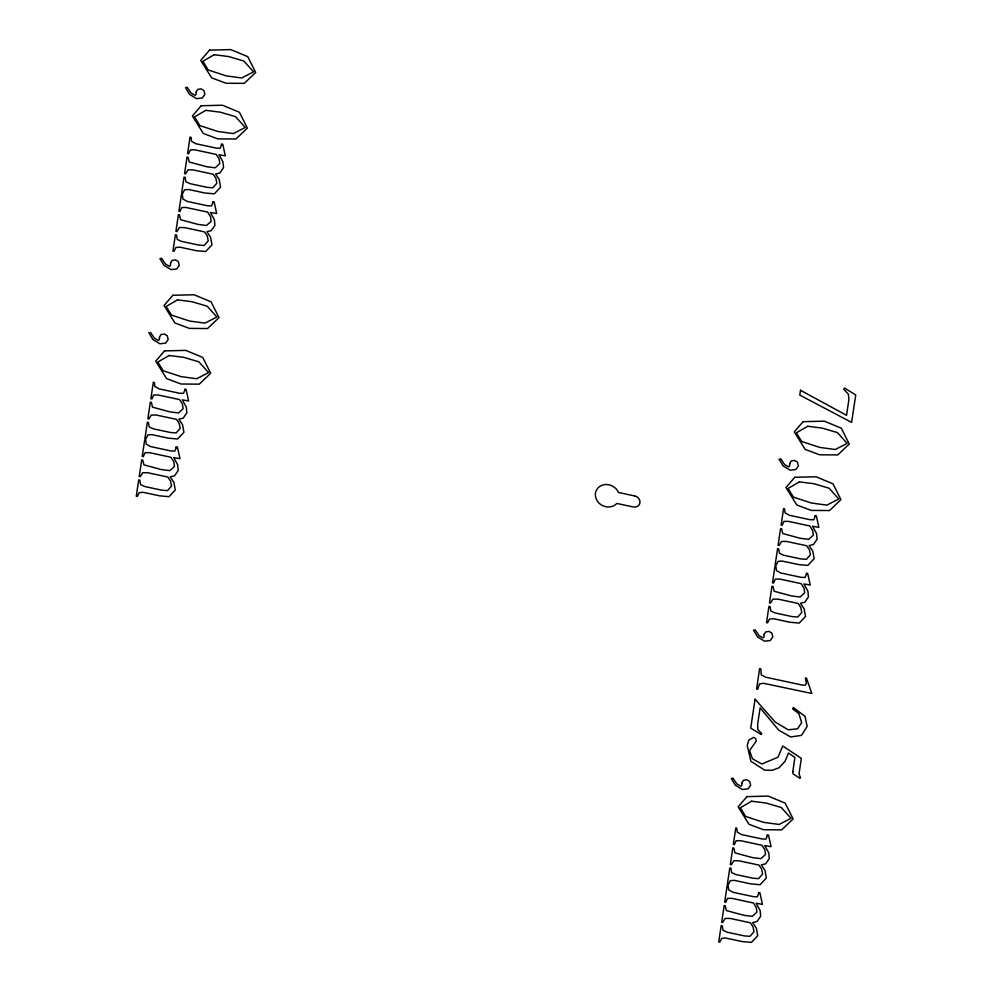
<?xml version="1.0" encoding="UTF-8"?>
<svg xmlns="http://www.w3.org/2000/svg" width="992" height="992" viewBox="0 0 992 992"><rect width="100%" height="100%" fill="white"/><g stroke="black" fill="none" stroke-linecap="round" stroke-linejoin="round"><path stroke-width="1.49" d="M159.464 337.156L159.377 339.636L158.36 340.467L154.417 338.247L150.524 332.469L148.85 332.816L152.929 339.562L159.935 343.79L165.639 343.145L168.194 339.475L167.214 335.705L164.3 334.006L160.977 334.589L159.464 337.156M170.562 262.992L170.475 265.472L169.458 266.302L165.515 264.095L161.622 258.304L159.948 258.652L164.027 265.397L171.033 269.626L176.737 268.981L179.292 265.31L178.312 261.553L175.398 259.842L172.075 260.437L170.562 262.992M196.156 91.996L196.069 94.476L195.052 95.306L191.109 93.099L187.215 87.308L185.529 87.656L189.608 94.401L196.627 98.642L202.318 97.997L204.885 94.314L203.906 90.557L200.979 88.846L197.656 89.441L196.156 91.996M741.929 782.862L741.842 785.342L740.813 786.172L736.87 783.965L732.976 778.174L731.302 778.522L735.382 785.267L742.4 789.508L748.092 788.863L750.646 785.18L749.667 781.423L746.753 779.712L743.43 780.307L741.929 782.862M764.125 634.533L764.038 637.025L763.009 637.856L759.066 635.636L755.172 629.858L753.498 630.205L757.578 636.951L764.596 641.179L770.288 640.534L772.842 636.864L771.863 633.094L768.949 631.383L765.626 631.978L764.125 634.533M789.706 463.549L789.62 466.029L788.603 466.86L784.66 464.653L780.766 458.862L779.08 459.209L783.159 465.955L790.178 470.183L795.869 469.538L798.436 465.868L797.456 462.111L794.53 460.4L791.207 460.995L789.706 463.549M176.204 447.764L174.865 451.062L170.934 450.951L150.548 446.574L146.184 444.143L145.725 440.163L144.696 439.94L142.228 456.419L143.257 456.63L145.068 452.712L149.346 452.637L170.922 457.262L173.811 461.776L174.48 466.401L169.855 470.642L161.386 469.576L143.902 464.851L142.749 460.077L141.72 459.854L139.227 476.47L140.256 476.693L142.687 472.713L147.684 472.725L167.884 477.053L170.537 481.033L171.542 486.068L167.512 490.618L161.77 490.172L144.77 486.526L140.579 484.592L139.822 480.153L138.719 479.917L136.276 496.248L137.293 496.471L139.24 492.64L143.208 492.317L159.576 495.826L168.975 496.694L175.299 490.011L173.91 482.459L170.227 476.854L174.58 475.8L178.225 470.456L177.667 464.802L173.687 457.56L179.998 458.651L177.444 447.119L176.068 446.822L176.204 447.764M184.847 390.079L183.495 393.378L179.564 393.266L159.179 388.889L154.814 386.458L154.355 382.478L153.326 382.255L150.871 398.734L151.888 398.945L153.698 395.027L157.988 394.952L179.552 399.578L182.441 404.091L183.111 408.716L178.486 412.957L170.016 411.891L152.532 407.166L151.379 402.392L150.35 402.169L147.858 418.785L148.887 419.008L151.317 415.028L156.327 415.04L176.514 419.368L179.168 423.348L180.172 428.383L176.154 432.934L170.401 432.487L153.4 428.842L149.209 426.907L148.453 422.468L147.349 422.232L144.906 438.563L145.936 438.786L147.87 434.955L151.838 434.632L168.206 438.142L177.605 438.997L183.929 432.326L182.54 424.774L178.858 419.17L183.21 418.116L186.856 412.771L186.298 407.117L182.317 399.875L188.629 400.966L186.074 389.434L184.698 389.137L184.847 390.079M212.896 202.616L211.544 205.914L207.613 205.79L187.228 201.426L182.875 198.995L182.404 195.002L181.387 194.779L178.92 211.259L179.949 211.482L181.759 207.551L186.037 207.477L207.601 212.114L210.49 216.616L211.16 221.241L206.547 225.482L198.078 224.415L180.594 219.691L179.428 214.917L178.399 214.706L175.919 231.322L176.948 231.545L179.366 227.565L184.376 227.565L204.563 231.905L207.229 235.873L208.221 240.907L204.203 245.47L198.45 245.012L181.449 241.366L177.27 239.444L176.502 235.005L175.398 234.757L172.955 251.088L173.984 251.311L175.919 247.492L179.899 247.169L196.255 250.678L205.654 251.534L211.99 244.863L210.589 237.311L206.919 231.694L211.259 230.652L214.917 225.308L214.359 219.654L210.366 212.4L216.678 213.503L214.136 201.959L212.747 201.661L212.896 202.616M221.526 144.931L220.174 148.23L216.244 148.106L195.858 143.741L191.506 141.31L191.047 137.318L190.018 137.094L187.55 153.574L188.579 153.797L190.39 149.866L194.668 149.792L216.244 154.43L219.12 158.931L219.802 163.556L215.177 167.797L206.708 166.73L189.224 162.006L188.058 157.232L187.042 157.009L184.549 173.637L185.578 173.86L187.996 169.868L193.006 169.88L213.193 174.22L215.859 178.188L216.851 183.222L212.834 187.786L207.08 187.327L190.092 183.681L185.901 181.759L185.144 177.308L184.028 177.072L181.586 193.403L182.615 193.626L184.549 189.807L188.53 189.472L204.898 192.994L214.284 193.849L220.621 187.166L219.22 179.626L215.549 174.009L219.889 172.968L223.547 167.623L222.989 161.969L219.009 154.715L225.308 155.806L222.766 144.274L221.39 143.976L221.526 144.931M758.669 893.482L757.318 896.78L753.387 896.656L733.001 892.292L728.636 889.861L728.178 885.868L727.148 885.645L724.693 902.125L725.71 902.348L727.52 898.417L731.811 898.343L753.374 902.98L756.264 907.482L756.933 912.107L752.308 916.348L743.839 915.281L726.355 910.557L725.202 905.783L724.172 905.572L721.68 922.188L722.709 922.411L725.14 918.431L730.137 918.431L750.336 922.771L752.99 926.739L753.994 931.773L749.977 936.336L744.223 935.878L727.223 932.232L723.032 930.31L722.275 925.871L721.172 925.623L718.729 941.954L719.758 942.177L721.692 938.358L725.66 938.035L742.028 941.544L751.428 942.4L757.752 935.729L756.363 928.177L752.68 922.56L757.032 921.518L760.678 916.174L760.12 910.52L756.14 903.266L762.451 904.369L759.897 892.825L758.52 892.527L758.669 893.482M767.3 835.797L765.948 839.096L762.017 838.972L741.632 834.607L737.267 832.176L736.808 828.184L735.791 827.96L733.324 844.44L734.34 844.663L736.151 840.732L740.441 840.658L762.005 845.296L764.894 849.797L765.564 854.422L760.938 858.663L752.469 857.596L734.985 852.872L733.832 848.098L732.803 847.875L730.323 864.503L731.34 864.726L733.77 860.734L738.78 860.746L758.967 865.086L761.62 869.054L762.625 874.088L758.607 878.652L752.854 878.193L735.853 874.547L731.662 872.625L730.906 868.174L729.802 867.938L727.359 884.269L728.388 884.492L730.323 880.673L734.291 880.338L750.659 883.86L760.058 884.715L766.382 878.032L764.993 870.492L761.31 864.875L765.663 863.834L769.308 858.489L768.75 852.835L764.77 845.581L771.082 846.684L768.527 835.14L767.151 834.842L767.3 835.797M806.446 574.157L805.095 577.456L801.164 577.344L780.778 572.967L776.426 570.536L775.967 566.556L774.938 566.333L772.47 582.812L773.5 583.036L775.31 579.105L779.588 579.03L801.164 583.656L804.041 588.169L804.71 592.794L800.098 597.035L791.628 595.969L774.144 591.244L772.979 586.47L771.962 586.247L769.47 602.876L770.499 603.086L772.917 599.106L777.926 599.118L798.114 603.446L800.78 607.426L801.772 612.461L797.754 617.012L792 616.565L775.012 612.92L770.821 610.985L770.052 606.546L768.949 606.31L766.506 622.641L767.535 622.864L769.47 619.033L773.45 618.71L789.818 622.22L799.205 623.088L805.541 616.404L804.14 608.852L800.47 603.248L804.81 602.194L808.468 596.849L807.91 591.195L803.917 583.953L810.228 585.044L807.686 573.512L806.298 573.215L806.446 574.157M792.819 771.553L793.042 773.872L799.912 778.274L800.556 777.802L799.019 773.921L801.35 758.396L782.762 745.996L778.038 757.169L761.844 764.001L752.469 758.781L749.555 750.634L756.226 741.16L755.693 738.556L753.746 737.329L748.824 740.02L747.224 745.575L750.894 761.261L764.596 770.09L772.185 770.338L779.067 767.734L785.094 761.224L788.479 752.978L794.914 757.541L792.819 771.553M815.077 516.472L813.725 519.771L809.794 519.659L789.409 515.282L785.056 512.852L784.598 508.871L783.568 508.648L781.101 525.128L782.13 525.338L783.94 521.42L788.218 521.346L809.794 525.971L812.684 530.484L813.353 535.11L808.728 539.35L800.259 538.284L782.775 533.56L781.609 528.786L780.592 528.562L778.1 545.191L779.129 545.402L781.56 541.421L786.557 541.434L806.744 545.761L809.41 549.742L810.402 554.776L806.384 559.327L800.631 558.88L783.643 555.235L779.452 553.3L778.695 548.861L777.592 548.626L775.136 564.956L776.166 565.18L778.1 561.348L782.08 561.026L798.448 564.535L807.835 565.403L814.172 558.719L812.77 551.168L809.1 545.563L813.452 544.509L817.098 539.164L816.54 533.51L812.56 526.268L818.859 527.36L816.317 515.828L814.94 515.53L815.077 516.472M800.507 390.29L799.788 395.076L851.62 422.418L855.724 394.965L844.514 388.033L843.696 389.174L848.396 394.196L848.904 399.516L846.536 415.313L800.507 390.29M755.061 699.199L750.721 728.128L761.124 734.514L761.744 733.671L757.801 729.529L757.628 724.445L760.108 707.829L778.782 730.186L790.636 736.957L801.474 735.382L807.153 726.38L805.008 716.323L793.327 707.482L792.744 708.97L798.92 713.657L801.66 722.548L797.568 728.798L788.243 729.79L775.273 722.114L755.061 699.199M759.624 668.633L756.574 689.056L757.677 689.291L759.488 683.959L763.58 683.314L811.828 693.482L806.508 678.168L805.405 677.933L806.397 683.562L805.132 685.236L802.181 685.05L765.675 677.214L761.261 674.882L760.814 668.881L759.624 668.633M209.548 50.133L200.731 60.351L211.581 77.822L226.04 83.241L244.255 83.365L255.688 72.478L247.764 56.656L230.739 49.6L209.548 50.133M201.215 105.747L192.411 115.965L203.261 133.436L217.719 138.855L235.922 138.992L247.368 128.104L239.432 112.27L222.419 105.226L201.215 105.747M172.856 295.281L164.04 305.499L174.902 322.97L189.348 328.389L207.564 328.526L219.009 317.638L211.073 301.804L194.06 294.76L172.856 295.281M164.536 350.908L155.719 361.125L166.582 378.597L181.028 384.016L199.243 384.152L210.676 373.265L202.752 357.43L185.74 350.374L164.536 350.908M803.098 421.687L794.282 431.904L805.132 449.364L819.59 454.782L837.806 454.919L849.239 444.032L841.315 428.197L824.302 421.154L803.098 421.687M794.766 477.301L785.962 487.518L796.812 504.99L811.27 510.409L829.473 510.545L840.918 499.658L832.982 483.823L815.97 476.768L794.766 477.301M746.988 796.613L738.172 806.831L749.034 824.302L763.48 829.721L781.696 829.858L793.129 818.97L785.205 803.136L768.192 796.092L746.988 796.613M214.185 54.721L202.876 61.256L208.122 69.936L226.201 75.876L241.676 77.959L253.58 71.846L243.883 61.058L228.681 56.556L214.185 54.721M205.865 110.335L194.544 116.882L199.801 125.562L217.88 131.49L233.356 133.585L245.26 127.472L235.563 116.672L220.36 112.183L205.865 110.335M177.506 299.869L166.185 306.416L171.442 315.084L189.522 321.024L204.997 323.119L216.901 316.994L207.204 306.206L192.002 301.717L177.506 299.869M169.173 355.496L157.864 362.03L163.122 370.71L181.189 376.65L196.676 378.733L208.58 372.62L198.871 361.832L183.681 357.331L169.173 355.496M807.736 426.262L796.427 432.81L801.672 441.49L819.752 447.417L835.239 449.512L847.143 443.399L837.434 432.599L822.244 428.11L807.736 426.262M799.416 481.889L788.094 488.424L793.352 497.104L811.431 503.043L826.906 505.126L838.81 499.013L829.114 488.225L813.911 483.724L799.416 481.889M751.638 801.201L740.317 807.748L745.575 816.428L763.654 822.356L779.129 824.451L791.033 818.338L781.336 807.538L766.134 803.049L751.638 801.201M634.806 495.988L618.5 492.491A12.301 10.962 26.9 0 0 600.941 485.72A12.301 10.962 26.9 0 0 598.436 502.498A12.301 10.962 26.9 0 0 616.863 503.44L633.156 506.937A6.15 5.481 26.9 0 0 639.939 502.746A6.15 5.481 26.9 0 0 634.806 495.988"/></g></svg>
